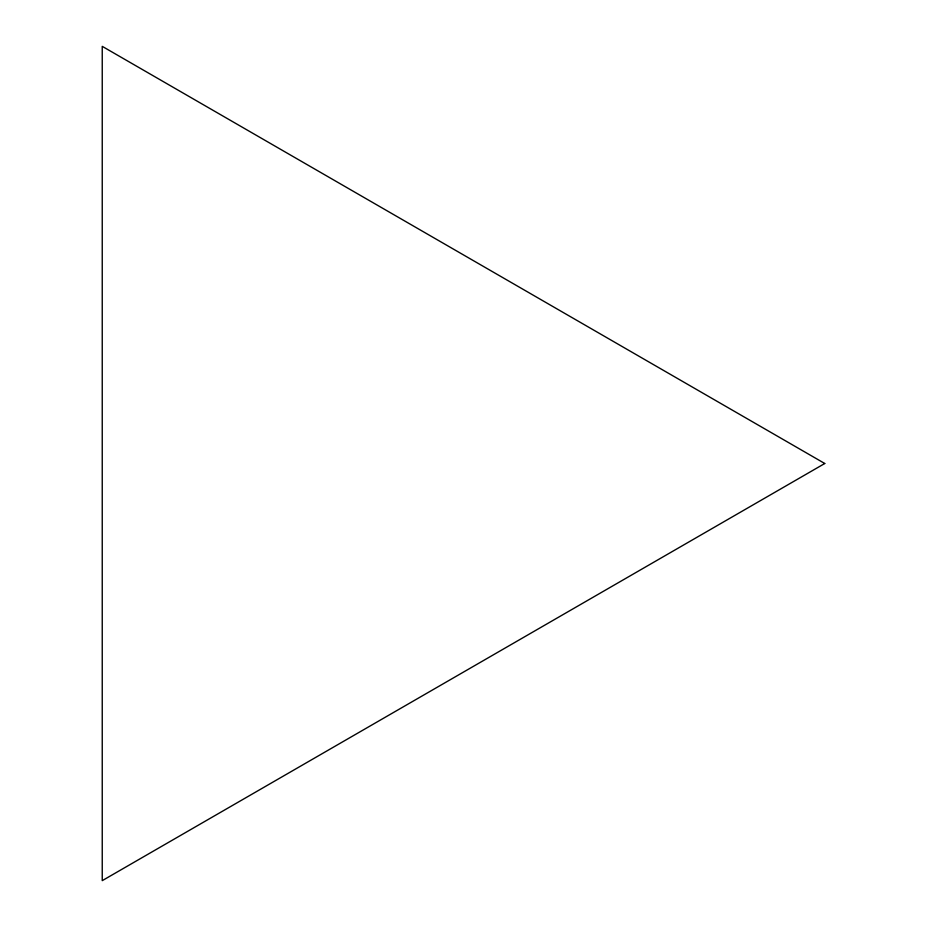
<?xml version="1.0" encoding="UTF-8"?>
<svg xmlns="http://www.w3.org/2000/svg" width="927" height="927" viewBox="0 0 927 927"><rect width="100%" height="100%" fill="white"/><g stroke="black" fill="none" stroke-linecap="round" stroke-linejoin="round"><path stroke-width="1.39" d="M824.763 463.5L102.237 880.65L102.237 46.35L824.763 463.5"/></g></svg>
